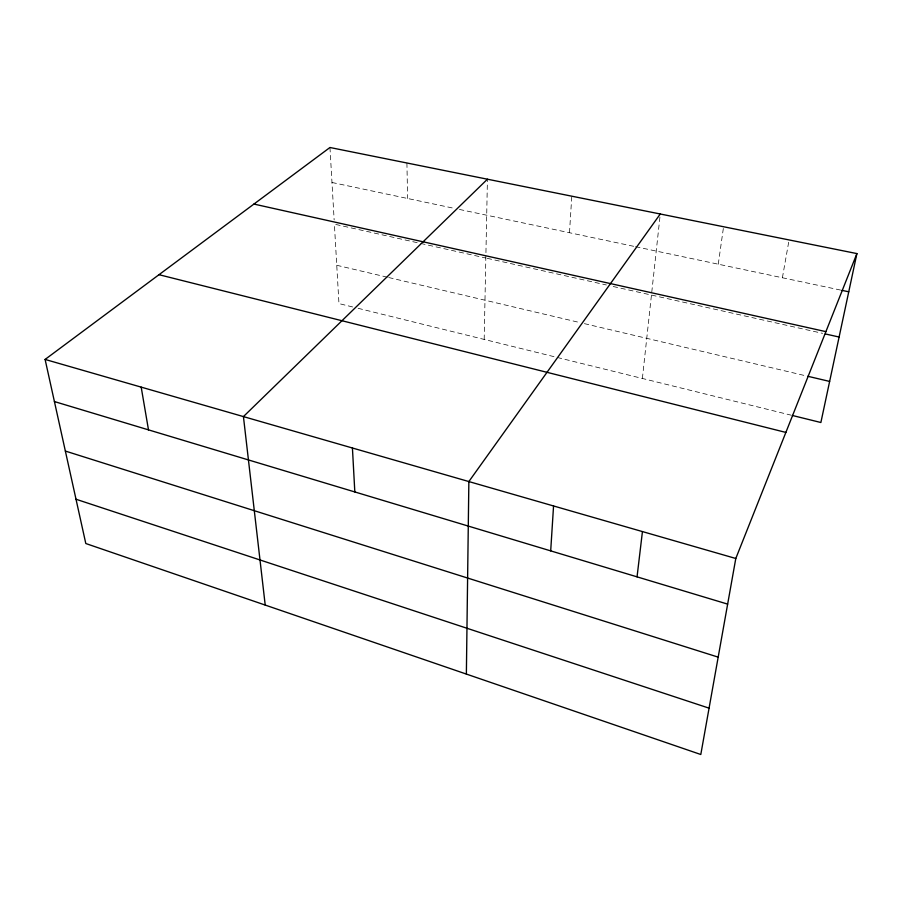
<?xml version="1.0" encoding="UTF-8"?>
<svg xmlns="http://www.w3.org/2000/svg" width="902" height="902" viewBox="0 0 902 902"><rect width="100%" height="100%" fill="white"/><g stroke="black" fill="none" stroke-linecap="round" stroke-linejoin="round"><path stroke-width="0.68" stroke-dasharray="4.51 3.38" d="M484.182 339.423L487.43 179.205M569.489 232.727L571.789 196.185M642.382 378.457L660.117 215.364M718.263 264.196L723.573 226.74M782.395 277.76L789.081 239.932M331.981 182.486L453.977 208.294M459.434 209.444L634.196 246.415M635.572 246.708L840.63 290.072M335.758 224.451L419.317 243.134M420.67 243.439L485.828 258.017M487.204 258.322L606.369 284.976M613.191 286.509L711.96 308.597M713.313 308.901L822.601 333.345M336.75 265.278L387.386 277.218M388.751 277.534L578.96 322.352M584.383 323.638L806.377 375.942M352.637 306.962L338.96 303.591L334.383 224.147M358.105 308.304L790.874 415.112M329.963 147.5L334.146 219.975M406.915 162.991L407.614 198.485"/><path stroke-width="1.35" d="M466.368 674.076L468.86 481.555L660.264 214M550.694 550.874L553.557 505.966M637.049 576.852L642.438 531.571M856.9 253.586L735.795 558.485L700.798 754.5L85.803 543.523L45.1 359.436L329.963 147.5L856.9 253.586L820.876 422.508L792.238 415.439M487.43 179.205L243.427 416.589L265.211 605.062M841.983 290.365L848.748 291.797M253.924 204.066L825.894 331.643M825.353 333.954L839.108 337.032M807.752 376.269L829.637 381.422M159 274.693L785.867 432.419M45.1 359.436L735.795 558.485M54.413 401.559L727.655 604.114M65.361 451.056L718.184 657.141M76.016 499.246L709.073 708.16M141.186 387.127L148.492 429.859M352.423 448.001L354.824 491.94"/></g></svg>
